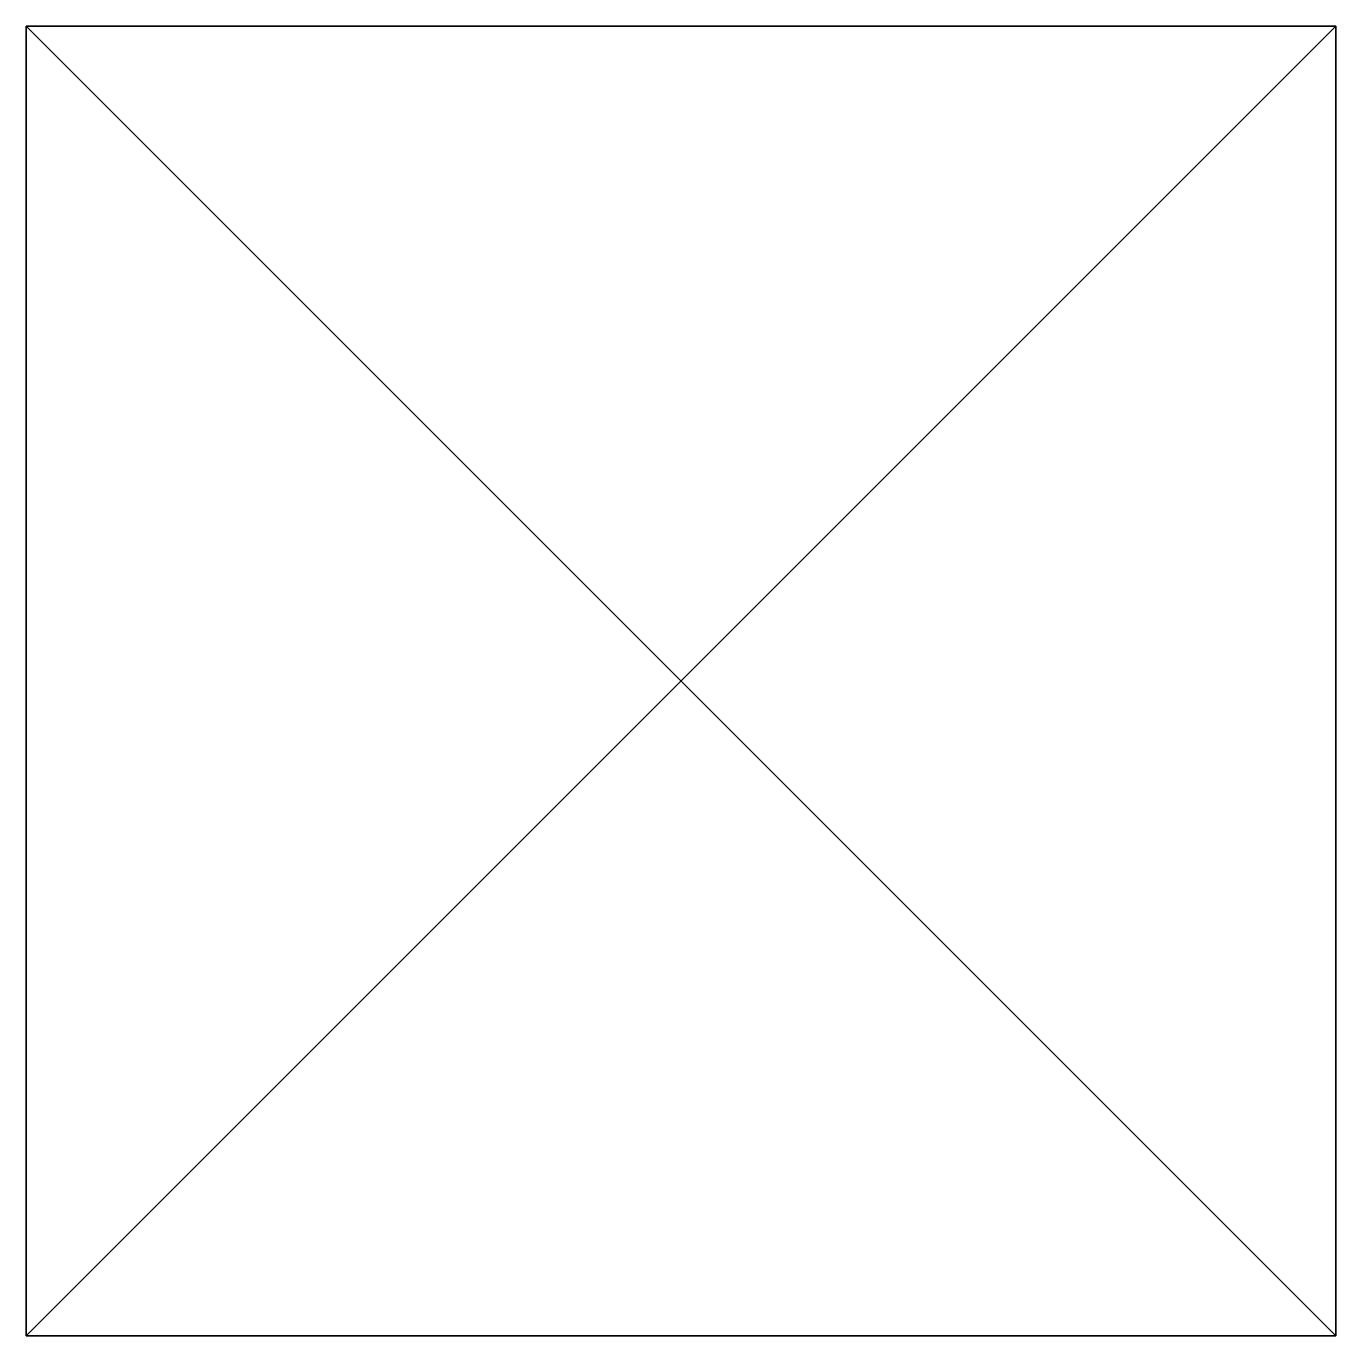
# Model space of a CAD drawing. Extents: x -12.2 to 12.2, y 0 to 24.4.
import ezdxf

# ---------------------------------------------------------------- set-up
doc = ezdxf.new("R2010")
doc.units = 0
doc.layers.add('sugarcube', color=250, linetype='CONTINUOUS')

msp = doc.modelspace()

# ---------------------------------------------------------------- meshes
at = {"layer": 'sugarcube'}
mesh = msp.add_polyface(dxfattribs=at)
corners = [(-12.184011, 0, 12.184011), (-12.184011, 24.368022, 12.184011), (12.184011, 0, 12.184011), (12.184011, 24.368022, 12.184011), (12.184011, 0, -12.184011), (12.184011, 24.368022, -12.184011), (-12.184011, 0, -12.184011), (-12.184011, 24.368022, -12.184011)]
mesh.append_faces([[corners[k] for k in face] for face in [(0, 1, 3), (2, 3, 5), (4, 5, 7), (6, 7, 1), (1, 7, 5), (6, 0, 2), (0, 3, 2), (2, 5, 4), (4, 7, 6), (6, 1, 0), (1, 5, 3), (6, 2, 4)]])

doc.saveas('drawing.dxf')
